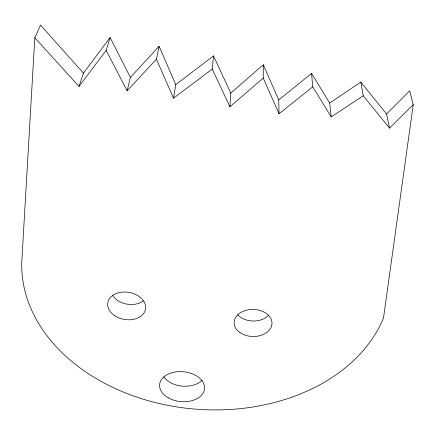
<?xml version="1.0" encoding="UTF-8"?>
<svg xmlns="http://www.w3.org/2000/svg" width="435" height="435" viewBox="0 0 435 435"><rect width="100%" height="100%" fill="white"/><g stroke="black" fill="none" stroke-linecap="round" stroke-linejoin="round"><path stroke-width="0.65" d="M263.246 78.11L263.289 64.777L230.762 93.101L229.925 106.782L263.246 78.11L279.063 113.774L312.732 86.853L311.569 73.363L278.726 99.968L279.063 113.774M34.816 37.753L79.007 86.429L83.477 73.134L40.553 25.165L34.816 37.753L21.75 262.381A185.169 138.053 4.5 0 0 177.534 407.04A185.169 138.053 4.5 0 0 383.485 318.056L413.25 104.612L409.667 90.812L386.595 114.013L389.542 128.086L413.25 104.612M212.242 69.1L213.536 55.93L175.735 84.646L173.549 98.169L212.242 69.1L229.925 106.782M127.107 90.79L130.418 77.403L110.104 37.535L106.173 50.357L127.107 90.79L156.421 59.236L159.101 46.251L175.735 84.646M83.477 73.134L110.104 37.535M79.007 86.429L106.173 50.357M130.418 77.403L159.101 46.251M360.827 82.123L363.214 95.776L331.247 116.912L329.67 103.024L360.827 82.123L386.595 114.013M363.214 95.776L389.542 128.086M312.732 86.853L331.247 116.912M311.569 73.363L329.67 103.024M213.536 55.93L230.762 93.101M156.421 59.236L173.549 98.169M263.289 64.777L278.726 99.968M268.825 315.081A18.564 13.485 1.2 0 1 237.749 314.761M143.224 300.987A18.765 13.664 9.6 0 1 112.583 295.354M202.161 380.25A22.158 14.98 5.3 0 1 182.412 386.128A22.158 14.98 5.3 0 1 163.837 376.96M114.987 315.892A19.14 13.719 9.4 0 0 145.491 309.29A19.14 13.719 9.4 0 0 119.478 292.554A19.14 13.719 9.4 0 0 114.987 315.892M240.076 332.677A18.933 13.534 1.3 0 0 271.483 326.288A18.933 13.534 1.3 0 0 247.624 309.943A18.933 13.534 1.3 0 0 240.076 332.677M168.481 397.96A22.566 14.991 5.2 0 0 204.417 389.684A22.566 14.991 5.2 0 0 173.331 372.382A22.566 14.991 5.2 0 0 168.481 397.96"/></g></svg>
